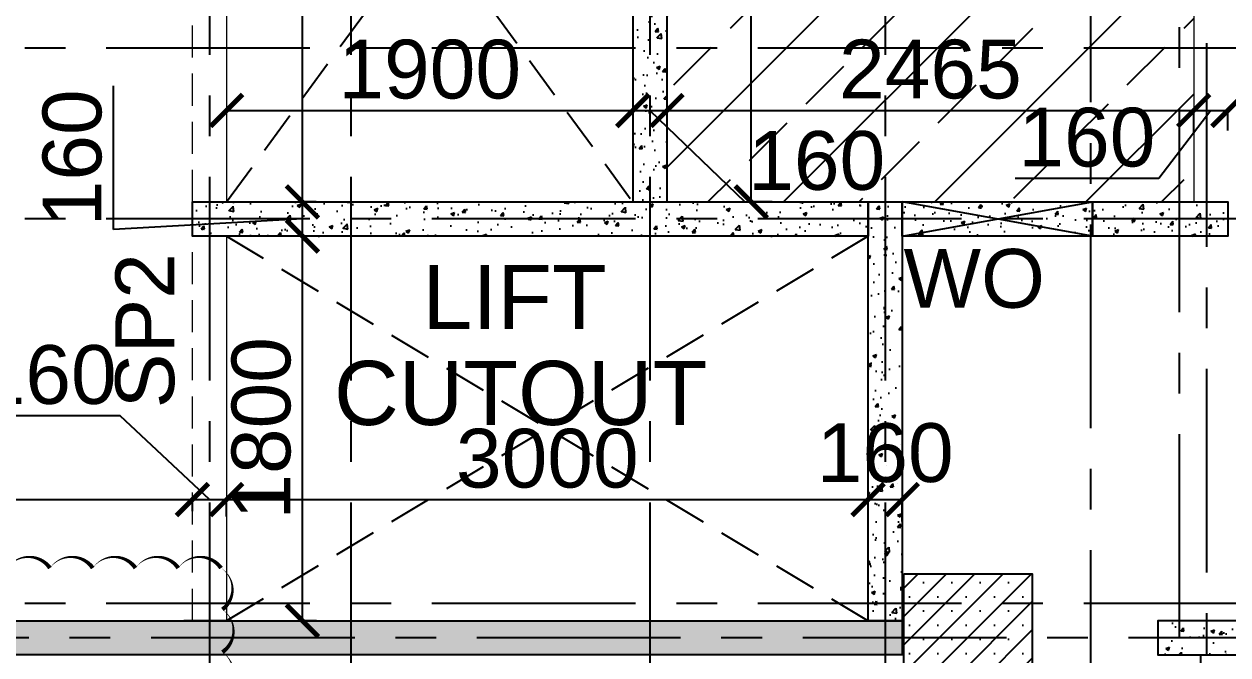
# Model space of a CAD drawing. Header units: inches. Extents: x -1898 to 127651, y -195120 to -109120.
# Drawn here: x 45924 to 51554, y -130830 to -127878 of the extents above; entities that cross this region are included whole.
import ezdxf

# ---------------------------------------------------------------- set-up
doc = ezdxf.new("R2010")
doc.units = ezdxf.units.IN
doc.header["$MEASUREMENT"] = 0
doc.linetypes.add('CENTER', pattern=[50.8, 31.75, -6.35, 6.35, -6.35])
doc.linetypes.add('Hidden', pattern=[3, 2, -1])
for name, color, linetype in [('1', 8, 'Continuous'), ('160 R.C. WALL HAT', 8, 'Continuous'), ('160 R.C.WALL', 6, 'Continuous'), ('AR-Column', 40, 'Continuous'), ('DIM', 251, 'Continuous'), ('DOP IN SHEAR WALL', 5, 'Continuous'), ('GRID', 8, 'CENTER'), ('NON S.WALL HATCH', 8, 'Continuous'), ('NON.STRUC.R.C.WALLS', 1, 'Continuous'), ('SPANRAL BEAM', 3, 'Continuous'), ('SUNKEN', 8, 'Continuous'), ('TEXT-1', 3, 'Continuous')]:
    doc.layers.add(name, color=color, linetype=linetype)
doc.layers.add('BEAMS', color=3, linetype='Continuous', lineweight=0)
doc.layers.add('text', color=4, linetype='Continuous', lineweight=30)
doc.styles.add('T200', font='sanss___.ttf', dxfattribs={"height": 275})
doc.styles.add('T300', font='sanss___.ttf', dxfattribs={"height": 350})
doc.dimstyles.new('T 200', dxfattribs={"dimtxt": 275, "dimasz": 150, "dimexe": 1, "dimexo": 0, "dimgap": 50, "dimtad": 1, "dimdec": 0, "dimrnd": 5, "dimdsep": 46, "dimtxsty": 'T200', "dimblk": 'ARCHTICK', "dimcen": 2.5, "dimdle": 1, "dimclrd": 5, "dimclre": 253, "dimclrt": 1, "dimadec": 0, "dimazin": 0, "dimtfac": 1, "dimtdec": 0, "dimtmove": 2, "dimatfit": 3, "dimfxl": 0, "dimarcsym": 0})
pattern_1 = [(50, (2184721.52, 112605.64), (179.315046, -15.688034), [18.75, -206.25]), (355, (2184721.52, 112605.64), (-34.687833, 188.048033), [15, -165]), (100.451444, (2184736.47, 112604.33), (144.627212, 172.359998), [15.935048, -175.285528]), (46.1842, (2184721.52, 112655.64), (266.810333, -41.37982), [28.125, -309.375]), (96.635635, (2184743.76, 112652.2), (233.665486, 243.52965), [23.902586, -262.92844]), (351.184164, (2184721.52, 112655.64), (233.665486, 243.52965), [22.5, -247.5]), (21, (2184746.52, 112643.14), (149.226763, -100.654723), [18.75, -206.25]), (326, (2184746.52, 112643.14), (60.828833, 181.287511), [15, -165]), (71.451445, (2184758.96, 112634.75), (210.055594, 80.632788), [15.935047, -175.285528]), (37.5, (2184721.524, 112605.64), (3.0399638, 83.2234635), [0, -163, 0, -167.5, 0, -165.625]), (7.5, (2184721.52, 112605.64), (65.7673844, 98.602928), [0, -95.5, 0, -159.25, 0, -63.125]), (327.5, (2184665.774, 112605.64), (133.455609, -5.638718), [0, -62.5, 0, -195, 0, -258.75]), (317.5, (2184640.77, 112605.64), (145.7965423, 25.0262456), [0, -81.25, 0, -129.5, 0, -183.75])]

# ---------------------------------------------------------------- blocks, each defined once
blk = doc.blocks.new('_ARCHTICK')
at = {"color": 0, "linetype": 'ByBlock', "const_width": 0.15}
blk.add_lwpolyline([(-0.5, -0.5), (0.5, 0.5)], dxfattribs=at)
blk = doc.blocks.new('*D652')
at = {"layer": 'Defpoints', "color": 0}
for p in [(46710.7, -130103.3), (46710.7, -130157.6, 14.7), (43012.5, -130174.9, 14.7)]:
    blk.add_point(p, dxfattribs=at)
at = {"layer": 'DIM', "color": 5, "lineweight": -2}
blk.add_line((43011.5, -130103.3), (46711.7, -130103.3), dxfattribs=at)
at = {"layer": 'DIM', "color": 253, "lineweight": -2}
for p, q in [((43012.5, -130174.9), (43012.5, -130102.3)), ((46710.7, -130157.6), (46710.7, -130102.3))]:
    blk.add_line(p, q, dxfattribs=at)
at = {"layer": 'DIM', "color": 5, "lineweight": -2, "xscale": 150, "yscale": 150, "zscale": 150, "rotation": 180}
blk.add_blockref('_ARCHTICK', (43012.5, -130103.3), dxfattribs=at)
at = {"layer": 'DIM', "color": 5, "lineweight": -2, "xscale": 150, "yscale": 150, "zscale": 150}
blk.add_blockref('_ARCHTICK', (46710.7, -130103.3), dxfattribs=at)
at = {"layer": 'DIM', "color": 1, "insert": (44861.6, -129911.5), "char_height": 275, "attachment_point": 5, "style": 'T200'}
blk.add_mtext('3700', dxfattribs=at)
blk = doc.blocks.new('*D653')
at = {"layer": 'Defpoints', "color": 0}
for p in [(46870.7, -130103.3), (46710.7, -130157.6, 14.7), (46870.7, -130182.3, 14.7)]:
    blk.add_point(p, dxfattribs=at)
at = {"layer": 'DIM', "color": 5, "lineweight": -2}
for p, q in [((46372.4, -129711.8), (45700.2, -129711.8)), ((46790.7, -130103.3), (46372.4, -129711.8)), ((46709.7, -130103.3), (46871.7, -130103.3))]:
    blk.add_line(p, q, dxfattribs=at)
at = {"layer": 'DIM', "color": 253, "lineweight": -2}
for p, q in [((46710.7, -130157.6), (46710.7, -130102.3)), ((46870.7, -130182.3), (46870.7, -130102.3))]:
    blk.add_line(p, q, dxfattribs=at)
at = {"layer": 'DIM', "color": 5, "lineweight": -2, "xscale": 150, "yscale": 150, "zscale": 150, "rotation": 180}
blk.add_blockref('_ARCHTICK', (46710.7, -130103.3), dxfattribs=at)
at = {"layer": 'DIM', "color": 5, "lineweight": -2, "xscale": 150, "yscale": 150, "zscale": 150}
blk.add_blockref('_ARCHTICK', (46870.7, -130103.3), dxfattribs=at)
at = {"layer": 'DIM', "color": 1, "insert": (46036.3, -129520), "char_height": 275, "attachment_point": 5, "style": 'T200'}
blk.add_mtext('160', dxfattribs=at)
blk = doc.blocks.new('*D654')
at = {"layer": 'Defpoints', "color": 0}
for p in [(49870.7, -130103.3), (46870.7, -130182.3, 14.7), (49870.7, -130205.1, 14.7)]:
    blk.add_point(p, dxfattribs=at)
at = {"layer": 'DIM', "color": 5, "lineweight": -2}
blk.add_line((46869.7, -130103.3), (49871.7, -130103.3), dxfattribs=at)
at = {"layer": 'DIM', "color": 253, "lineweight": -2}
for p, q in [((46870.7, -130182.3), (46870.7, -130102.3)), ((49870.7, -130205.1), (49870.7, -130102.3))]:
    blk.add_line(p, q, dxfattribs=at)
at = {"layer": 'DIM', "color": 5, "lineweight": -2, "xscale": 150, "yscale": 150, "zscale": 150, "rotation": 180}
blk.add_blockref('_ARCHTICK', (46870.7, -130103.3), dxfattribs=at)
at = {"layer": 'DIM', "color": 5, "lineweight": -2, "xscale": 150, "yscale": 150, "zscale": 150}
blk.add_blockref('_ARCHTICK', (49870.7, -130103.3), dxfattribs=at)
at = {"layer": 'DIM', "color": 1, "insert": (48370.7, -129911.5), "char_height": 275, "attachment_point": 5, "style": 'T200'}
blk.add_mtext('3000', dxfattribs=at)
blk = doc.blocks.new('*D655')
at = {"layer": 'Defpoints', "color": 0}
for p in [(50030.7, -130103.3), (49870.7, -130205.1, 14.7), (50030.7, -130205.1, 14.7)]:
    blk.add_point(p, dxfattribs=at)
at = {"layer": 'DIM', "color": 5, "lineweight": -2}
blk.add_line((49869.7, -130103.3), (50031.7, -130103.3), dxfattribs=at)
at = {"layer": 'DIM', "color": 253, "lineweight": -2}
for p, q in [((49870.7, -130205.1), (49870.7, -130102.3)), ((50030.7, -130205.1), (50030.7, -130102.3))]:
    blk.add_line(p, q, dxfattribs=at)
at = {"layer": 'DIM', "color": 5, "lineweight": -2, "xscale": 150, "yscale": 150, "zscale": 150, "rotation": 180}
blk.add_blockref('_ARCHTICK', (49870.7, -130103.3), dxfattribs=at)
at = {"layer": 'DIM', "color": 5, "lineweight": -2, "xscale": 150, "yscale": 150, "zscale": 150}
blk.add_blockref('_ARCHTICK', (50030.7, -130103.3), dxfattribs=at)
at = {"layer": 'DIM', "color": 1, "insert": (49950.7, -129885.5), "char_height": 275, "attachment_point": 5, "style": 'T200'}
blk.add_mtext('160', dxfattribs=at)
blk = doc.blocks.new('*D664')
at = {"layer": 'Defpoints', "color": 0}
for p in [(47225.2, -128870.2), (47290.9, -128870.2, 14.7), (47290.9, -130670.2, 14.7)]:
    blk.add_point(p, dxfattribs=at)
at = {"layer": 'DIM', "color": 253, "lineweight": -2}
for p, q in [((47290.9, -128870.2), (47224.2, -128870.2)), ((47290.9, -130670.2), (47224.2, -130670.2))]:
    blk.add_line(p, q, dxfattribs=at)
at = {"layer": 'DIM', "color": 5, "lineweight": -2}
blk.add_line((47225.2, -130671.2), (47225.2, -128869.2), dxfattribs=at)
at = {"layer": 'DIM', "color": 5, "lineweight": -2, "xscale": 150, "yscale": 150, "zscale": 150}
for p, rotation in [((47225.2, -128870.2), 90), ((47225.2, -130670.2), 270)]:
    blk.add_blockref('_ARCHTICK', p, dxfattribs=dict(at, rotation=rotation))
at = {"layer": 'DIM', "color": 1, "insert": (47033.5, -129770.2), "char_height": 275, "attachment_point": 5, "rotation": 90, "style": 'T200'}
blk.add_mtext('1800', dxfattribs=at)
blk = doc.blocks.new('*D665')
at = {"layer": 'Defpoints', "color": 0}
for p in [(47225.2, -128710.2), (47289.7, -128710.2, 14.7), (47290.9, -128870.2, 14.7)]:
    blk.add_point(p, dxfattribs=at)
at = {"layer": 'DIM', "color": 5, "lineweight": -2}
for p, q in [((46341.4, -128840.2), (46341.4, -128167.9)), ((47225.2, -128871.2), (47225.2, -128709.2)), ((47225.2, -128790.2), (46341.4, -128840.2))]:
    blk.add_line(p, q, dxfattribs=at)
at = {"layer": 'DIM', "color": 253, "lineweight": -2}
for p, q in [((47289.7, -128710.2), (47224.2, -128710.2)), ((47290.9, -128870.2), (47224.2, -128870.2))]:
    blk.add_line(p, q, dxfattribs=at)
at = {"layer": 'DIM', "color": 5, "lineweight": -2, "xscale": 150, "yscale": 150, "zscale": 150}
for p, rotation in [((47225.2, -128710.2), 90), ((47225.2, -128870.2), 270)]:
    blk.add_blockref('_ARCHTICK', p, dxfattribs=dict(at, rotation=rotation))
at = {"layer": 'DIM', "color": 1, "insert": (46149.5, -128504.1), "char_height": 275, "attachment_point": 5, "rotation": 90, "style": 'T200'}
blk.add_mtext('160', dxfattribs=at)
blk = doc.blocks.new('*D666')
at = {"layer": 'Defpoints', "color": 0}
for p in [(47225.2, -126110.2), (47308.3, -126110.2, 14.7), (47289.7, -128710.2, 14.7)]:
    blk.add_point(p, dxfattribs=at)
at = {"layer": 'DIM', "color": 253, "lineweight": -2}
for p, q in [((47308.3, -126110.2), (47224.2, -126110.2)), ((47289.7, -128710.2), (47224.2, -128710.2))]:
    blk.add_line(p, q, dxfattribs=at)
at = {"layer": 'DIM', "color": 5, "lineweight": -2}
blk.add_line((47225.2, -128711.2), (47225.2, -126109.2), dxfattribs=at)
at = {"layer": 'DIM', "color": 5, "lineweight": -2, "xscale": 150, "yscale": 150, "zscale": 150}
for p, rotation in [((47225.2, -126110.2), 90), ((47225.2, -128710.2), 270)]:
    blk.add_blockref('_ARCHTICK', p, dxfattribs=dict(at, rotation=rotation))
at = {"layer": 'DIM', "color": 1, "insert": (47033.3, -127410.2), "char_height": 275, "attachment_point": 5, "rotation": 90, "style": 'T200'}
blk.add_mtext('2600', dxfattribs=at)
blk = doc.blocks.new('*D670')
at = {"layer": 'Defpoints', "color": 0}
for p in [(46870.7, -128282.4, 14.7), (48770.7, -128282.4, 14.7), (48770.7, -128282.4)]:
    blk.add_point(p, dxfattribs=at)
at = {"layer": 'DIM', "color": 5, "lineweight": -2}
blk.add_line((46869.7, -128282.4), (48771.7, -128282.4), dxfattribs=at)
at = {"layer": 'DIM', "color": 253, "lineweight": -2}
for p, q in [((46870.7, -128282.4), (46870.7, -128281.4)), ((48770.7, -128282.4), (48770.7, -128281.4))]:
    blk.add_line(p, q, dxfattribs=at)
at = {"layer": 'DIM', "color": 5, "lineweight": -2, "xscale": 150, "yscale": 150, "zscale": 150, "rotation": 180}
blk.add_blockref('_ARCHTICK', (46870.7, -128282.4), dxfattribs=at)
at = {"layer": 'DIM', "color": 5, "lineweight": -2, "xscale": 150, "yscale": 150, "zscale": 150}
blk.add_blockref('_ARCHTICK', (48770.7, -128282.4), dxfattribs=at)
at = {"layer": 'DIM', "color": 1, "insert": (47820.7, -128090.8), "char_height": 275, "attachment_point": 5, "style": 'T200'}
blk.add_mtext('1900', dxfattribs=at)
blk = doc.blocks.new('*D671')
at = {"layer": 'Defpoints', "color": 0}
for p in [(48770.7, -128282.4, 14.7), (48930.7, -128282.4), (48930.7, -128373.6, 14.7)]:
    blk.add_point(p, dxfattribs=at)
at = {"layer": 'DIM', "color": 5, "lineweight": -2}
for p, q in [((48769.7, -128282.4), (48931.7, -128282.4)), ((48850.7, -128282.4), (49294.6, -128710.2)), ((49294.6, -128710.2), (49966.8, -128710.2))]:
    blk.add_line(p, q, dxfattribs=at)
at = {"layer": 'DIM', "color": 253, "lineweight": -2}
for p, q in [((48770.7, -128282.4), (48770.7, -128281.4)), ((48930.7, -128373.6), (48930.7, -128281.4))]:
    blk.add_line(p, q, dxfattribs=at)
at = {"layer": 'DIM', "color": 5, "lineweight": -2, "xscale": 150, "yscale": 150, "zscale": 150, "rotation": 180}
blk.add_blockref('_ARCHTICK', (48770.7, -128282.4), dxfattribs=at)
at = {"layer": 'DIM', "color": 5, "lineweight": -2, "xscale": 150, "yscale": 150, "zscale": 150}
blk.add_blockref('_ARCHTICK', (48930.7, -128282.4), dxfattribs=at)
at = {"layer": 'DIM', "color": 1, "insert": (49630.7, -128518.3), "char_height": 275, "attachment_point": 5, "style": 'T200'}
blk.add_mtext('160', dxfattribs=at)
blk = doc.blocks.new('*D672')
at = {"layer": 'Defpoints', "color": 0}
for p in [(51393.9, -128282.4), (48930.7, -128373.6, 14.7), (51393.9, -128386.5, 14.7)]:
    blk.add_point(p, dxfattribs=at)
at = {"layer": 'DIM', "color": 5, "lineweight": -2}
blk.add_line((48929.7, -128282.4), (51394.9, -128282.4), dxfattribs=at)
at = {"layer": 'DIM', "color": 253, "lineweight": -2}
for p, q in [((48930.7, -128373.6), (48930.7, -128281.4)), ((51393.9, -128386.5), (51393.9, -128281.4))]:
    blk.add_line(p, q, dxfattribs=at)
at = {"layer": 'DIM', "color": 5, "lineweight": -2, "xscale": 150, "yscale": 150, "zscale": 150, "rotation": 180}
blk.add_blockref('_ARCHTICK', (48930.7, -128282.4), dxfattribs=at)
at = {"layer": 'DIM', "color": 5, "lineweight": -2, "xscale": 150, "yscale": 150, "zscale": 150}
blk.add_blockref('_ARCHTICK', (51393.9, -128282.4), dxfattribs=at)
at = {"layer": 'DIM', "color": 1, "insert": (50162.3, -128090.6), "char_height": 275, "attachment_point": 5, "style": 'T200'}
blk.add_mtext('2465', dxfattribs=at)
blk = doc.blocks.new('*D673')
at = {"layer": 'Defpoints', "color": 0}
for p in [(51553.9, -128282.4), (51393.9, -128386.5, 14.7), (51553.9, -128376.8, 14.7)]:
    blk.add_point(p, dxfattribs=at)
at = {"layer": 'DIM', "color": 5, "lineweight": -2}
for p, q in [((51473.9, -128282.4), (51230.4, -128600.9)), ((51392.9, -128282.4), (51554.9, -128282.4)), ((51230.4, -128600.9), (50558.2, -128600.9))]:
    blk.add_line(p, q, dxfattribs=at)
at = {"layer": 'DIM', "color": 253, "lineweight": -2}
for p, q in [((51393.9, -128386.5), (51393.9, -128281.4)), ((51553.9, -128376.8), (51553.9, -128281.4))]:
    blk.add_line(p, q, dxfattribs=at)
at = {"layer": 'DIM', "color": 5, "lineweight": -2, "xscale": 150, "yscale": 150, "zscale": 150, "rotation": 180}
blk.add_blockref('_ARCHTICK', (51393.9, -128282.4), dxfattribs=at)
at = {"layer": 'DIM', "color": 5, "lineweight": -2, "xscale": 150, "yscale": 150, "zscale": 150}
blk.add_blockref('_ARCHTICK', (51553.9, -128282.4), dxfattribs=at)
at = {"layer": 'DIM', "color": 1, "insert": (50894.3, -128409.1), "char_height": 275, "attachment_point": 5, "style": 'T200'}
blk.add_mtext('160', dxfattribs=at)
blk = doc.blocks.new('*D674')
at = {"layer": 'Defpoints', "color": 0}
for p in [(49324.4, -126019.6), (49430.7, -126019.6, 14.7), (49422.6, -128710.2)]:
    blk.add_point(p, dxfattribs=at)
at = {"layer": 'DIM', "color": 253, "lineweight": -2}
for p, q in [((49430.7, -126019.6), (49323.4, -126019.6)), ((49422.6, -128710.2), (49323.4, -128710.2))]:
    blk.add_line(p, q, dxfattribs=at)
at = {"layer": 'DIM', "color": 5, "lineweight": -2}
blk.add_line((49324.4, -128711.2), (49324.4, -126018.6), dxfattribs=at)
at = {"layer": 'DIM', "color": 5, "lineweight": -2, "xscale": 150, "yscale": 150, "zscale": 150}
for p, rotation in [((49324.4, -126019.6), 90), ((49324.4, -128710.2), 270)]:
    blk.add_blockref('_ARCHTICK', p, dxfattribs=dict(at, rotation=rotation))
at = {"layer": 'DIM', "color": 1, "insert": (49132.6, -127364.9), "char_height": 275, "attachment_point": 5, "rotation": 90, "style": 'T200'}
blk.add_mtext('2690', dxfattribs=at)
blk = doc.blocks.new('A$C02A55DAE')
at = {"layer": 'NON S.WALL HATCH'}
h = blk.add_hatch(dxfattribs=at)
h.set_pattern_fill('SACNCR', color=256, scale=1000)
h.set_pattern_definition([(45, (1605, -8980), (-66.29126, 66.29126), []), (45, (1671.29, -8980), (-66.29126, 66.29126), [0, -93.75])])
h.paths.add_polyline_path([(44875.7, -11260), (45475.7, -11260), (45475.7, -11860), (44875.7, -11860)])
at = {"layer": 'AR-Column', "color": 4, "elevation": -29.5}
blk.add_lwpolyline([(44875.7, -11260), (45475.7, -11260), (45475.7, -11860), (44875.7, -11860)], close=True, dxfattribs=at)

msp = doc.modelspace()

# ---------------------------------------------------------------- hatches: boundary and pattern name
at = {"layer": '160 R.C. WALL HAT'}
h = msp.add_hatch(dxfattribs=at)
h.set_pattern_fill('AR-CONC', color=256, scale=25)
h.set_pattern_definition(pattern_1)
h.paths.add_polyline_path([(48770.7, -128710.2), (48930.7, -128710.2), (48930.7, -124950.2), (48770.7, -124950.2)])
h = msp.add_hatch(dxfattribs=at)
h.set_pattern_fill('AR-CONC', color=256, scale=25)
h.set_pattern_definition(pattern_1)
h.paths.add_polyline_path([(46710.7, -128710.2), (49870.7, -128710.2), (49870.7, -128870.2), (46710.7, -128870.2)])
h = msp.add_hatch(dxfattribs=at)
h.set_pattern_fill('AR-CONC', color=256, scale=25)
h.set_pattern_definition(pattern_1)
h.paths.add_polyline_path([(49870.7, -128710.2), (50030.7, -128710.2), (50030.7, -130670.2), (49870.7, -130670.2)])
h = msp.add_hatch(dxfattribs=at)
h.set_pattern_fill('AR-CONC', color=256, scale=25)
h.set_pattern_definition([(50, (0, 0), (179.31505, -15.68803), [18.75, -206.25]), (355, (0, 0), (-34.68783, 188.04803), [15, -165]), (100.45144, (14.94, -1.3), (144.62721, 172.36), [15.93505, -175.28553]), (46.1842, (0, 50), (266.81033, -41.37982), [28.125, -309.375]), (96.63564, (22.23, 46.55), (233.6655, 243.52965), [23.9026, -262.92844]), (351.18416, (0, 50), (233.6655, 243.52965), [22.5, -247.5]), (21, (25, 37.5), (149.22676, -100.65472), [18.75, -206.25]), (326, (25, 37.5), (60.82883, 181.2875), [15, -165]), (71.45144, (37.44, 29.11), (210.0556, 80.63279), [15.93505, -175.28553]), (37.5, (0, 0), (3.039964, 83.223463), [0, -163, 0, -167.5, 0, -165.625]), (7.5, (0, 0), (65.767384, 98.60293), [0, -95.5, 0, -159.25, 0, -63.125]), (327.5, (-55.75, 0), (133.45561, -5.638718), [0, -62.5, 0, -195, 0, -258.75]), (317.5, (-80.75, 0), (145.79654, 25.02625), [0, -81.25, 0, -129.5, 0, -183.75])])
h.paths.add_polyline_path([(51553.9, -128870.2), (50030.7, -128870.2), (50030.7, -128710.2), (51553.9, -128710.2)])
h = msp.add_hatch(dxfattribs=at)
h.set_pattern_fill('AR-CONC', color=256, scale=25)
h.set_pattern_definition([(50, (2221981.83, 105085.64), (179.315046, -15.688034), [18.75, -206.25]), (355, (2221981.83, 105085.64), (-34.687833, 188.048033), [15, -165]), (100.4514445, (2221996.77, 105084.33), (144.627212, 172.359998), [15.935048, -175.285528]), (46.1842, (2221981.83, 105135.64), (266.810333, -41.37982), [28.125, -309.375]), (96.635635, (2222004.07, 105132.2), (233.665486, 243.52965), [23.902586, -262.92844]), (351.184164, (2221981.83, 105135.64), (233.665486, 243.52965), [22.5, -247.5]), (21, (2222006.83, 105123.14), (149.226763, -100.654723), [18.75, -206.25]), (326, (2222006.83, 105123.14), (60.828833, 181.287511), [15, -165]), (71.451445, (2222019.27, 105114.75), (210.055594, 80.632788), [15.935047, -175.285528]), (37.5, (2221981.83, 105085.64), (3.0399638, 83.2234635), [0, -163, 0, -167.5, 0, -165.625]), (7.5, (2221981.83, 105085.64), (65.7673844, 98.602928), [0, -95.5, 0, -159.25, 0, -63.125]), (327.5, (2221926.08, 105085.64), (133.455609, -5.638718), [0, -62.5, 0, -195, 0, -258.75]), (317.5, (2221901.08, 105085.64), (145.7965423, 25.0262456), [0, -81.25, 0, -129.5, 0, -183.75])])
h.paths.add_polyline_path([(43861.3, -130830.2), (43861.5, -130670.2), (40952.7, -130670.2), (40952.5, -130830.2)])
h.paths.add_polyline_path([(45862.8, -130670.2), (45862.8, -130830.2), (50030.7, -130830.2), (50030.7, -130670.2)])
h = msp.add_hatch(dxfattribs=at)
h.set_pattern_fill('AR-CONC', color=256, scale=25)
h.set_pattern_definition(pattern_1)
h.paths.add_polyline_path([(55186, -130830.2), (55186, -130670.2), (51226, -130670.2), (51226, -130830.2)])
at = {"layer": 'SUNKEN'}
h = msp.add_hatch(dxfattribs=at)
h.set_pattern_fill('ANSI33', color=256, scale=2000)
h.set_pattern_definition([(45, (10601.17, 1e-11), (-353.5534, 353.5534), []), (45, (10954.7, 1e-11), (-353.5534, 353.5534), [250, -125])])
h.paths.add_polyline_path([(48930.7, -126019.7), (48930.7, -128710.2), (51393.9, -128710.2), (51393.9, -126019.7)])

# ---------------------------------------------------------------- linework, layer by layer
at = {"layer": '1', "linetype": 'Hidden', "ltscale": 100}
for p, q in [((46870.7, -128710.2, 14.7), (48770.7, -126110.2, 14.7)), ((46870.7, -126110.2, 14.7), (48770.7, -128710.2, 14.7)), ((46870.7, -128870.2, 14.7), (49870.7, -130670.2, 14.7)), ((49870.7, -128870.2, 14.7), (46870.7, -130670.2, 14.7))]:
    msp.add_line(p, q, dxfattribs=at)
at = {"layer": '160 R.C.WALL'}
msp.add_line((46870.7, -130670.2, 14.7), (46670.7, -130670.2, 14.7), dxfattribs=at)
for points, elevation in [([(48770.7, -128710.2), (48930.7, -128710.2), (48930.7, -124950.2), (48770.7, -124950.2)], 14.7), ([(46710.7, -128710.2), (49870.7, -128710.2), (49870.7, -128870.2), (46710.7, -128870.2)], 14.7), ([(49870.7, -128710.2), (50030.7, -128710.2), (50030.7, -130670.2), (49870.7, -130670.2)], 14.7), ([(50920.7, -128710.2), (51553.9, -128710.2), (51553.9, -128870.2), (50920.7, -128870.2)], 0), ([(55186, -130830.2), (55186, -130670.2), (51226, -130670.2), (51226, -130830.2)], 14.7)]:
    msp.add_lwpolyline(points, close=True, dxfattribs=dict(at, elevation=elevation))
at = {"layer": '160 R.C.WALL', "elevation": 14.7}
msp.add_lwpolyline([(45862.4, -130670.2), (50030.7, -130670.2), (50030.7, -130830.2), (45862.4, -130830.2)], dxfattribs=at)
at = {"layer": 'BEAMS', "color": 4, "linetype": 'Continuous', "ltscale": 0.01}
for p, q in [((51393.9, -126019.7, 14.7), (51393.9, -128710.2, 14.7)), ((46870.7, -126110.2, 14.7), (46870.7, -128710.2, 14.7)), ((46870.7, -128870.2, 14.7), (46870.7, -130670.2, 14.7))]:
    msp.add_line(p, q, dxfattribs=at)
at = {"layer": 'BEAMS', "linetype": 'Hidden', "ltscale": 75}
for p, q in [((46710.7, -128710.2, 14.7), (46710.7, -126110.2, 14.7)), ((46710.7, -130670.2, 14.7), (46710.7, -128870.2, 14.7)), ((51426, -130830.2, 14.7), (51426, -133980.2, 14.7))]:
    msp.add_line(p, q, dxfattribs=at)
at = {"layer": 'DIM', "color": 2, "elevation": 14.7}
msp.add_lwpolyline([(45844.8, -130423.6, 0, 20, -0.520567), (46044.8, -130423.6, 0, 20, -0.520567), (46244.8, -130423.6, 0, 20, -0.520567), (46444.8, -130423.6, 0, 20, -0.520567), (46644.8, -130423.6, 0, 20, -0.520567), (46844.8, -130423.6, 0, 20, -0.520567), (46851.1, -130617.3, 0, 20, -0.520567), (46851.1, -130817.3, 0, 20, -0.520567), (46851.1, -131017.3, 0, 20, -0.520567)], format="xyseb", dxfattribs=at)
at = {"layer": 'DOP IN SHEAR WALL'}
for p, q in [((50030.7, -128870.2), (50920.7, -128710.2, 14.7)), ((50920.7, -128870.2, 14.7), (50030.7, -128710.2, 14.7))]:
    msp.add_line(p, q, dxfattribs=at)
at = {"layer": 'DOP IN SHEAR WALL', "elevation": 14.7}
msp.add_lwpolyline([(50030.7, -128710.2), (50920.7, -128710.2), (50920.7, -128870.2), (50030.7, -128870.2)], close=True, dxfattribs=at)
at = {"layer": 'GRID', "ltscale": 30}
for p, q in [((51453.9, -111204.2, 29.5), (51453.9, -143550.6, 29.5)), ((51326, -111509.1, 14.7), (51326, -143550.6, 14.7)), ((46790.7, -111829.1, 14.7), (46790.7, -143550.6, 14.7)), ((47451, -111829.1, 14.7), (47451, -143550.6, 14.7)), ((48850.7, -111829.1, 14.7), (48850.7, -143550.6, 14.7)), ((49950.7, -111829.1, 14.7), (49950.7, -143550.6, 14.7)), ((50911, -112051.8, 14.7), (50911, -143550.6, 14.7)), ((86883.8, -127990.2, 14.7), (912, -127990.2, 14.7)), ((86883.8, -128790.2, 14.7), (739.5, -128790.2, 14.7)), ((86883.8, -130590.2, 14.7), (936.5, -130590.2, 14.7)), ((87093.8, -130750.2, 14.7), (739.5, -130750.2, 14.7))]:
    msp.add_line(p, q, dxfattribs=at)
at = {"layer": 'NON.STRUC.R.C.WALLS', "elevation": 14.7}
msp.add_lwpolyline([(51426, -130830.2), (51426, -132030.2), (52026, -132030.2), (52026, -132230.2), (51226, -132230.2), (51226, -130870.2)], dxfattribs=at)

# ---------------------------------------------------------------- block references
at = {"layer": 'DIM', "color": 1}
msp.add_blockref('A$C02A55DAE', (5162.4, -119190.2, 29.5), dxfattribs=at)

# ---------------------------------------------------------------- texts
at = {"layer": 'SPANRAL BEAM', "style": 'T300'}
msp.add_text('SP2', height=275, rotation=90, dxfattribs=at).set_placement((46625.7, -129676.1))
at = {"layer": 'text', "color": 30, "style": 'T300'}
for s, p in [('LIFT', (47786.6, -129305.2)), ('CUTOUT', (47372.9, -129754.3))]:
    msp.add_text(s, height=300, dxfattribs=at).set_placement(p)
at = {"layer": 'TEXT-1', "style": 'T300'}
msp.add_text('WO', height=275, dxfattribs=at).set_placement((50036.7, -129205.5))

# ---------------------------------------------------------------- dimensions: what is measured, and where the dimension line sits
at = {"layer": 'DIM'}
for base, p1, p2, picture, middle in [((49324.4, -126019.6), (49422.6, -128710.2), (49430.7, -126019.6, 14.7), '*D674', (49132.6, -127364.9)), ((47225.2, -126110.2), (47289.7, -128710.2, 14.7), (47308.3, -126110.2, 14.7), '*D666', (47033.3, -127410.2)), ((47225.2, -128870.2), (47290.9, -130670.2, 14.7), (47290.9, -128870.2, 14.7), '*D664', (47033.5, -129770.2))]:
    dim = msp.add_linear_dim(base=base, p1=p1, p2=p2, angle=90, dimstyle='T 200', dxfattribs=at)
    dim.commit()
    dim.dimension.update_dxf_attribs({"geometry": picture, "text_midpoint": middle})
for base, p1, p2, picture, middle in [((48770.7, -128282.4), (46870.7, -128282.4, 14.7), (48770.7, -128282.4, 14.7), '*D670', (47820.7, -128090.8)), ((51393.9, -128282.4), (48930.7, -128373.6, 14.7), (51393.9, -128386.5, 14.7), '*D672', (50162.3, -128090.6)), ((50030.7, -130103.3), (49870.7, -130205.1, 14.7), (50030.7, -130205.1, 14.7), '*D655', (49950.7, -129885.5)), ((46710.7, -130103.3), (43012.5, -130174.9, 14.7), (46710.7, -130157.6, 14.7), '*D652', (44861.6, -129911.5)), ((49870.7, -130103.3), (46870.7, -130182.3, 14.7), (49870.7, -130205.1, 14.7), '*D654', (48370.7, -129911.5))]:
    dim = msp.add_linear_dim(base=base, p1=p1, p2=p2, dimstyle='T 200', dxfattribs=at)
    dim.commit()
    dim.dimension.update_dxf_attribs({"geometry": picture, "text_midpoint": middle})
dim = msp.add_linear_dim(base=(47225.2, -128710.2), p1=(47290.9, -128870.2, 14.7), p2=(47289.7, -128710.2, 14.7), angle=90, dimstyle='T 200', override={"dimtmove": 1}, dxfattribs=at)
dim.commit()
dim.dimension.update_dxf_attribs({"geometry": '*D665', "text_midpoint": (46341.4, -128790.2), "dimtype": 160})
for base, p1, p2, picture, middle in [((48930.7, -128282.4), (48770.7, -128282.4, 14.7), (48930.7, -128373.6, 14.7), '*D671', (49344.6, -128710.2)), ((51553.9, -128282.4), (51393.9, -128386.5, 14.7), (51553.9, -128376.8, 14.7), '*D673', (51180.4, -128600.9)), ((46870.7, -130103.3), (46710.7, -130157.6, 14.7), (46870.7, -130182.3, 14.7), '*D653', (46322.4, -129711.8))]:
    dim = msp.add_linear_dim(base=base, p1=p1, p2=p2, dimstyle='T 200', override={"dimtmove": 1}, dxfattribs=at)
    dim.commit()
    dim.dimension.update_dxf_attribs({"geometry": picture, "text_midpoint": middle, "dimtype": 160})

doc.saveas('drawing.dxf')
